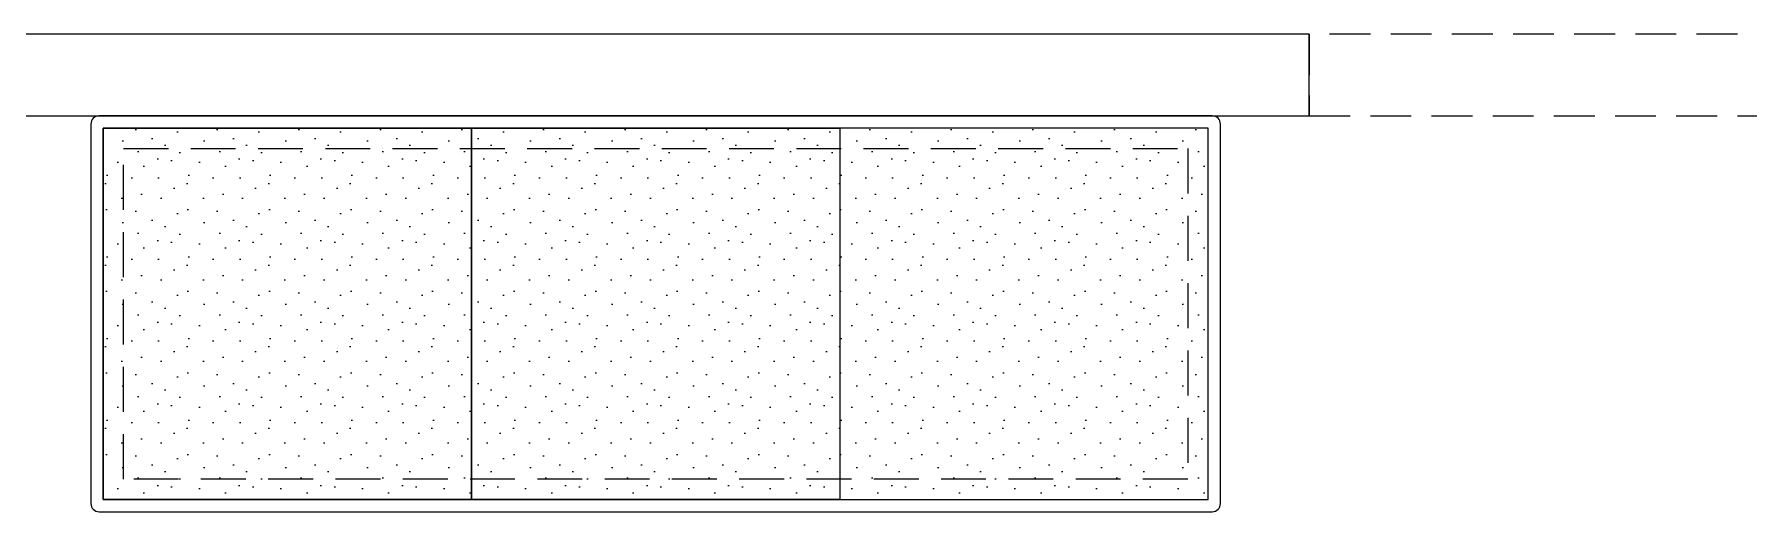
# Model space of a CAD drawing. Header units: millimetres. Extents: x 1938400 to 1950615, y 37176 to 49190.
# Drawn here: x 1943054 to 1945156, y 44365 to 44950 of the extents above; entities that cross this region are included whole.
import ezdxf

# ---------------------------------------------------------------- set-up
doc = ezdxf.new("R2010")
doc.units = ezdxf.units.MM
doc.header["$LTSCALE"] = 40
doc.linetypes.add('a_p6_plan_L18$0$HIDDEN', pattern=[0.375, 0.25, -0.125])
doc.linetypes.add('HIDDEN2', pattern=[0.1875, 0.125, -0.0625])
for name, color, linetype, lineweight in [('LENS-CURTAIN', 5, 'a_p6_plan_L18$0$HIDDEN', 9), ('LENS-HATCH', 251, 'Continuous', 5), ('LENS-PARTITION', 21, 'Continuous', 25), ('LK-FF&E FLOOR', 1, 'Continuous', 9), ('LN-ELEVATION-2', 103, 'Continuous', 20), ('LN-ELEVATION-5', 167, 'Continuous', 5)]:
    doc.layers.add(name, color=color, linetype=linetype, lineweight=lineweight)

# ---------------------------------------------------------------- blocks, each defined once
blk = doc.blocks.new('3 seater Bench 1385')
at = {"layer": 'LENS-HATCH', "lineweight": 0}
h = blk.add_hatch(dxfattribs=at)
h.set_pattern_fill('STIP1', color=177, scale=100, angle=269.9999999999999, pattern_type=2)
h.set_pattern_definition([(270, (6617025.245374651, -170439.1063060568), (100, -1.516e-13), [0, -100]), (270, (6617009.245374653, -170451.1063060568), (100, -1.516e-13), [0, -100]), (270, (6616985.245374652, -170446.1063060568), (100, -1.516e-13), [0, -100]), (270, (6616962.245374652, -170481.1063060568), (100, -1.516e-13), [0, -100]), (270, (6616998.245374652, -170478.1063060568), (100, -1.516e-13), [0, -100]), (270, (6617022.245374653, -170505.1063060568), (100, -1.516e-13), [0, -100]), (270, (6617029.245374651, -170470.1063060568), (100, -1.516e-13), [0, -100]), (270, (6616988.245374651, -170512.1063060568), (100, -1.516e-13), [0, -100]), (270, (6616956.245374653, -170507.1063060568), (100, -1.516e-13), [0, -100]), (270, (6616941.245374651, -170433.1063060568), (100, -1.516e-13), [0, -100]), (270, (6616961.245374652, -170451.1063060568), (100, -1.516e-13), [0, -100]), (270, (6616942.245374652, -170465.1063060568), (100, -1.516e-13), [0, -100]), (270, (6617006.245374652, -170526.1063060568), (100, -1.516e-13), [0, -100]), (270, (6616981.245374653, -170494.1063060568), (100, -1.516e-13), [0, -100]), (270, (6617014.245374653, -170486.1063060568), (100, -1.516e-13), [0, -100]), (270, (6617005.245374651, -170503.1063060568), (100, -1.516e-13), [0, -100]), (270, (6616978.245374651, -170467.1063060568), (100, -1.516e-13), [0, -100]), (270, (6617032.245374653, -170495.1063060567), (100, -1.516e-13), [0, -100]), (270, (6616973.245374651, -170526.1063060568), (100, -1.516e-13), [0, -100]), (270, (6616943.245374651, -170523.1063060567), (100, -1.516e-13), [0, -100])])
h.paths.add_polyline_path([(677.5000000004657, 227.5), (225.8333333334885, 227.5), (225.8333333334885, -227.5), (677.5000000004657, -227.5)])
h.paths.add_polyline_path([(-225.8333333334885, 227.5), (225.8333333334885, 227.5), (225.8333333334885, -227.5), (-225.8333333334885, -227.5)])
h.paths.add_polyline_path([(-677.5000000004657, 227.5), (-225.8333333334885, 227.5), (-225.8333333334885, -227.5), (-677.5000000004657, -227.5)])
at = {"layer": 'LN-ELEVATION-2', "ltscale": 0.5}
for points in [[(-677.5000000004657, 227.5), (-225.8333333334885, 227.5), (-225.8333333334885, -227.5), (-677.5000000004657, -227.5)], [(-225.8333333334885, 227.5), (225.8333333334885, 227.5), (225.8333333334885, -227.5), (-225.8333333334885, -227.5)], [(677.5000000004657, 227.5), (225.8333333334885, 227.5), (225.8333333334885, -227.5), (677.5000000004657, -227.5)]]:
    blk.add_lwpolyline(points, close=True, dxfattribs=at)
at = {"layer": 'LN-ELEVATION-5', "ltscale": 0.5}
blk.add_lwpolyline([(682.4999999995342, 242.5), (-682.5000000004655, 242.5, 0.4142135623730951), (-692.5000000004655, 232.5), (-692.5000000004655, -232.5, 0.4142135623730951), (-682.5000000004655, -242.5), (682.4999999995342, -242.5, 0.4142135623730951), (692.4999999995343, -232.5), (692.4999999995343, 232.5, 0.4142135623730951)], format="xyb", close=True, dxfattribs=at)
blk.add_lwpolyline([(677.4999999995342, 227.5), (-677.5000000004657, 227.5), (-677.5000000004657, -227.5), (677.4999999995342, -227.5)], close=True, dxfattribs=at)
at = {"layer": 'LN-ELEVATION-5', "linetype": 'HIDDEN2', "ltscale": 11}
blk.add_lwpolyline([(-652.5000000004657, 202.5), (652.5000000004657, 202.5), (652.5000000004657, -202.5), (-652.5000000004657, -202.5)], close=True, dxfattribs=at)

msp = doc.modelspace()

# ---------------------------------------------------------------- linework, layer by layer
at = {"layer": 'LENS-CURTAIN', "ltscale": 5}
msp.add_lwpolyline([(1944617.228508811, 44849.67205929843), (1945367.22850881, 44849.67205929843), (1945367.22850881, 44949.67205929842), (1944617.228508811, 44949.67205929842)], close=True, dxfattribs=at)
at = {"layer": 'LENS-PARTITION'}
msp.add_lwpolyline([(1944617.228508811, 44949.67205929842), (1941397.786652988, 44949.67205925708), (1941397.786652988, 44849.67205925707), (1944617.228508811, 44849.67205929843)], close=True, dxfattribs=at)

# ---------------------------------------------------------------- block references
at = {"layer": 'LK-FF&E FLOOR'}
msp.add_blockref('3 seater Bench 1385', (1943815.812432765, 44607.17205929842), dxfattribs=at)

doc.saveas('drawing.dxf')
